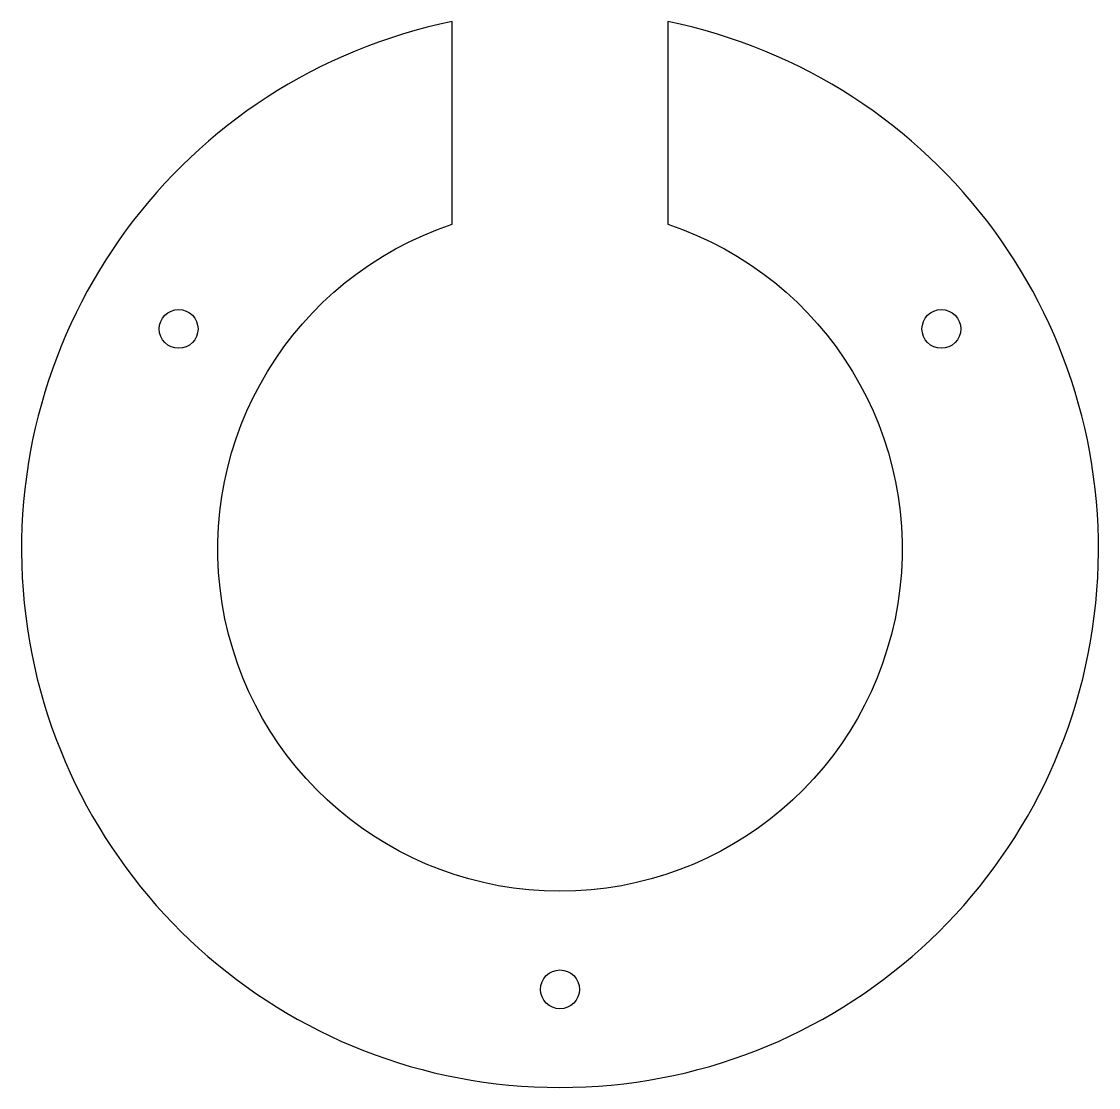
# Model space of a CAD drawing. Header units: millimetres. Extents: x -22.5 to 22.5, y -22.5 to 22.
import ezdxf

# ---------------------------------------------------------------- set-up
doc = ezdxf.new("R2010")
doc.units = ezdxf.units.MM
doc.layers.get('0').update_dxf_attribs({"linetype": 'CONTINUOUS'})

msp = doc.modelspace()

# ---------------------------------------------------------------- linework, layer by layer
msp.add_lwpolyline([(4.5, 22.045), (4.5, 13.574, -6.194112), (-4.5, 13.574), (-4.5, 22.045, 9.898979)], format="xyb", close=True)
for centre in [(-15.935, 9.2), (15.935, 9.2), (0, -18.4)]:
    msp.add_circle(centre, 0.811)

doc.saveas('drawing.dxf')
